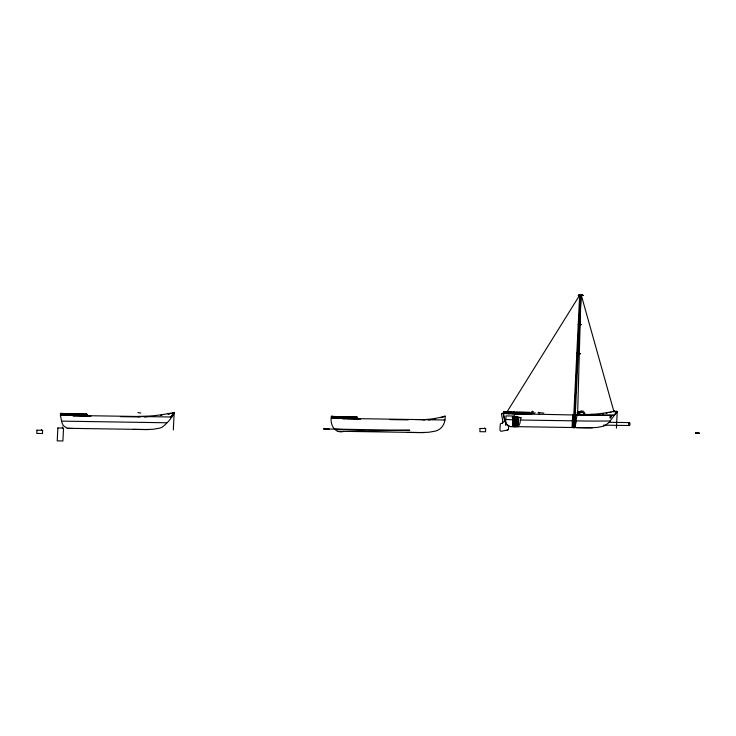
<?xml version="1.0" encoding="UTF-8"?>
<svg xmlns="http://www.w3.org/2000/svg" width="736" height="736" viewBox="0 0 736 736"><rect width="100%" height="100%" fill="white"/><g stroke="black" fill="none" stroke-linecap="round" stroke-linejoin="round"><path stroke-width="1.1" d="M535.063 412.602L534.262 413.66M514.657 416.401L515.522 416.484M577.889 414.23L577.613 414.644L580.87 298.172M41.501 430.275L41.538 429.594M62.385 415.067L62.45 413.779L62.385 415.067L64.06 415.159L64.124 413.871L64.124 415.122L60.343 414.957L61.815 422.427L63.397 425.758L67.243 428.297L72.781 428.472M60.407 413.669L64.188 413.834M64.777 415.481L61.346 414.966M61.741 415.03L62.201 413.724L62.137 415.012L60.343 414.957M62.404 428.039L62.459 427.009M64.768 413.908L64.704 415.196L66.792 415.27L64.768 415.159C63.581 413.089 68.144 413.273 66.718 415.306M67.372 415.343L67.436 414.009L68.43 414.064L68.356 415.389L67.381 415.306M69 415.417L69.018 414.092L69.984 414.175L69.929 415.463L68.954 415.38L69.018 414.092M69.948 414.129L69.929 415.463M70.527 414.156L70.564 415.49L70.527 414.156L71.502 414.23L71.438 415.527M71.907 415.5L71.972 414.212C73.904 413.512 72.312 417.349 72.79 414.239M72.073 415.546L71.972 414.212M73.287 415.546L73.352 414.248L74.336 414.322L74.272 415.61L73.287 415.546L74.272 415.61M73.508 415.592L73.352 414.248M74.051 415.564L74.336 414.322M74.584 415.573L74.649 414.285C76.94 413.908 74.069 416.493 75.284 415.592M74.87 415.628L74.649 414.285M75.826 415.601L75.891 414.313L86.811 414.524L87.961 415.831L76.139 415.647L75.891 414.313M173.319 429.944L174.147 413.163L173.061 413.154A34.169 29.918 -80.8 0 0 169.887 413.365L166.851 413.844A204.139 178.728 -80.8 0 1 149.988 416.024L137.595 416.475L140.668 416.962M334.172 416.438L331.375 416.309C329.7 424.056 334.457 433.973 343.694 431.443M334.08 418.379L332.102 418.25L332.194 416.318M332.433 417.993C331.807 414.708 333.666 420.771 333.859 416.742L332.497 416.705M333.675 418.066L333.859 416.742M335.57 418.14L334.31 418.103L334.457 416.778L335.634 416.843L335.57 418.14L335.634 416.843M336.122 418.204C337.474 414.11 336.987 421.102 336.232 416.88M338.937 418.352L338.992 417.018L337.944 416.972L337.879 418.296L338.928 418.306M339.59 417.045C338.514 418.775 341.486 419.06 340.63 417.128L339.646 417.091M340.52 418.379L340.63 417.128M341.099 418.407L341.164 417.11L342.212 417.192L342.148 418.48L342.212 417.192M341.21 418.453L341.164 417.11M342.617 418.462L342.672 417.174L343.73 417.248L343.666 418.536L342.617 418.462L343.666 418.536M342.783 418.508L342.672 417.174M343.5 418.49L343.73 417.248M344.052 418.508L344.117 417.211L345.175 417.284L345.11 418.572L344.052 418.508L345.11 418.572M344.282 418.554L344.117 417.211M344.89 418.526L345.175 417.284M345.432 418.536L345.488 417.248C347.797 417.146 345.046 420.357 345.488 417.248M346.748 418.554L346.812 417.284L357.043 417.487L357.834 418.766L347.061 418.6L346.812 417.284M415.417 419.538L422.85 419.658A117.282 102.681 -80.8 0 0 445.068 416.144C445.63 421.829 442.971 427.966 437.561 430.312A25.208 22.071 -80.8 0 1 435.335 431.13L428.656 432.271L420.624 432.575A155.14 9.467 2.8 0 1 407.358 432.418M484.582 428.527L484.61 427.846M518.724 412.243L530.021 412.464L531.742 414.423L503.424 413.209L504.887 420.688L507.187 424.874L510.315 426.558L515.862 426.733L516.598 425.905M503.488 411.921L507.27 412.096L507.141 413.42L503.424 413.209M505.531 425.261L505.991 415.904L514.519 416.042M506.276 412.638L506.681 413.641M506.34 413.577L506.276 412.822M507.785 413.457C508.033 410.099 507.086 415.546 509.873 413.531L509.938 412.243L509.873 413.531M501.446 413.844L502.927 421.728A1.224 1.067 -80.8 0 1 502.108 423.218L501.023 423.531A1.104 0.966 -80.8 0 0 500.241 424.562L499.956 429.631A1.619 1.417 -80.8 0 0 501.29 431.268L507.325 430.054A1.297 1.132 -80.8 0 0 508.521 428.784L508.576 426.751M510.444 413.595L510.517 412.27L511.502 412.316L511.437 413.65L510.453 413.558M512.366 417.689L512.394 417.036C514.804 416.852 514.39 417.018 512.366 417.689L512.983 417.781L512.56 426.365L513.627 425.831L514.906 422.372M513.001 413.724L513.029 412.39L512.1 412.344L512.035 413.641L512.964 413.678M513.608 412.408L513.544 413.706L514.519 413.779C515.881 412.022 512.228 412.427 514.584 412.491M513.13 426.466L513.553 417.79M516.442 416.714L513.82 416.374L514.059 418.894M513.774 418.839L516.543 418.894L516.644 416.76L513.82 416.374M513.857 416.861L514.022 417.744M514.482 412.445L514.519 413.779M514.363 416.99L514.326 416.282M516.157 424.433L515.145 426.374L514.252 426.622L514.63 418.913M514.988 413.761L515.053 412.464L516.028 412.537L515.964 413.834L514.988 413.761L515.053 412.464M514.823 426.687L515.2 418.931M515.826 418.876L516.543 418.894M515.899 418.812L516.028 416.668M516.368 413.798L516.424 412.51L517.417 412.583L517.353 413.871L516.368 413.798L516.424 412.51M515.899 426.733L516.276 418.867M517.04 417.156C515.964 416.162 517.472 419.097 516.295 416.898M516.92 417.008L516.47 426.742L517.831 424.46M517.666 413.834L517.73 412.546C519.864 412.491 517.307 415.61 517.73 412.546M516.801 417.146L516.01 417.054L518.015 417.128L517.601 426.76L518.3 425.932M517.988 417.772L518.604 417.873L518.172 426.77L519.846 423.55L520.978 417.606L518.015 417.128M518.908 413.862L518.972 412.565L529.892 412.786L531.042 414.092L519.22 413.908L518.972 412.565M583.022 295.237L578.68 295.228C589.573 294.998 575.405 296.378 578.754 295.246M579.674 295.053L573.188 427.533L573.924 427.634M580.391 295.062L573.804 427.625L574.163 427.294L573.657 427.285L574.669 427.303M574.89 422.786L574.834 424.074M574.448 427.303L574.512 426.015M574.604 424.074L574.669 422.786M581.118 295.072L574.632 427.552L573.648 427.579M574.752 427.552L575.469 414.662M574.448 425.997L574.936 425.942L574.742 427.285M574.982 422.712L574.917 424M575.055 420.836L575.258 419.52M575.147 417.625L575.12 416.318M579.655 353.795C576.095 353.372 584.826 353.924 576.822 353.225L580.281 353.786L579.536 353.768M579.94 324.585L580.419 324.604M582.093 295.09L581.1 296.396L582.084 295.283L583.013 295.43M579.526 324.392L580.934 324.622L578.248 324.19M577.162 414.506L577.64 414.975L577.318 414.478M577.981 413.025C578.33 410.035 579.775 414.994 577.493 413.917C575.718 410.154 583.28 412.528 584.826 413.282M613.677 411.387L609.932 412.105A204.139 178.728 -80.8 0 1 593.06 414.285L580.676 414.727L587.024 415.26A161.368 9.853 2.8 0 0 594.228 415.325L601.018 415.352A140.088 8.556 2.8 0 0 607.412 415.343L614.293 415.251L617.228 411.424L616.142 411.406A34.178 29.918 -80.8 0 0 614.026 411.516L613.778 410.605L613.99 411.24M613.842 411.525L613.778 410.605M616.4 428.196L617.228 411.424L616.014 411.452A36.644 25.889 -83.7 0 0 615.14 411.525A37.012 26.156 -83.7 0 0 613.64 411.737L613.272 411.801M577.944 414.644C575.46 415.748 577.116 423.77 574.512 426.797M585.065 414.101L584.78 414.754M501.474 413.733L502.982 413.108M579.471 295.495L506.276 413.098M581.32 295.697L580.686 295.32M578.901 413.034L577.944 414.064M506.432 413.384L506.313 412.878M591.661 414.644L592.029 414.156L592.342 414.754M510.508 412.307L511.502 412.316M518.144 423.522L518.429 422.455M513.654 424.359L512.56 426.365M576.996 415.122L577.567 414.184M515.218 425.215L514.252 426.622M577.355 414.865L577.898 414.81M170.274 417.008L171.212 416.99C177.036 405.38 174.386 418.177 161.984 427.276A23.166 20.286 -80.8 0 1 159.878 428.094L153.52 429.244L145.894 429.548A140.263 8.565 2.8 0 1 133.299 429.41M174.101 413.163L172.058 413.264A36.644 25.889 -83.7 0 1 172.942 413.19L174.101 413.163L171.212 416.99L61.327 415.297M573.022 427.276L572.056 427.515L572.691 414.607L614.302 415.251L617.21 411.424L609.178 422.298L605.066 425.537A23.166 20.286 -80.8 0 1 602.959 426.346L596.602 427.506L588.975 427.809A140.263 8.565 2.8 0 1 576.38 427.671M583.593 413.246L584.697 413.163M538.08 412.537L543.858 413.108M445.068 416.144L443.33 416.935M505.531 412.031L505.531 413.292M583.749 413.117C584.853 412.491 574.715 410.412 577.696 414.028M580.916 324.41L578.238 324.383M442.842 417.11L441.039 417.698M574.862 427.588L574.476 427.607M167.992 414.028L170.55 413.476A37.012 26.156 -83.7 0 1 171.148 413.374M611.073 412.289L609.61 412.62M168.535 413.899L170.55 413.476M434.746 419.124L435.5 418.977M606.096 413.319L607.255 413.098M160.466 415.49L161.865 415.251M602.572 413.89L603.548 413.742M614.017 411.599L613.833 410.66M581.081 295.32L578.689 295.035M428.444 419.906L430.183 419.759M595.691 414.708L584.816 415.224M615.14 411.525L616.179 411.442M166.686 422.777L61.456 421.121M610.116 421.01L593.299 421.093A160.338 9.789 2.8 0 1 578.938 420.928L576.279 420.891M444.102 420.044L444.884 419.998L332.102 418.25M147.228 416.815L144.228 416.926M516.488 416.944L516.01 416.926L516.525 416.916M580.906 324.604L579.968 324.364M579.388 353.62L579.775 353.749M698.252 433.072L699.191 433.164L695.695 433.035L696.541 433.127M696.035 433.09L695.575 433.026L699.044 433.136M698.841 433.145L699.007 433.136M580.272 324.41L579.876 324.613M579.398 353.528L579.545 353.666M579.241 353.712L579.618 353.768M587.024 415.26L504.408 413.549M578.257 353.446L576.812 353.418L578.744 353.731M530.021 412.464L516.166 412.178M513.332 416.88L514.087 416.88M520.978 417.606L515.991 417.505M516.286 417.744L518.604 417.873M346.546 416.944L356.896 417.11L358.414 419.115L360.686 419.143M357.199 417.156L345.248 416.926M520.076 420.017L572.875 420.836M574.154 420.836L574.761 420.845M90.942 416.199L88.67 416.162L86.636 414.156L74.4 413.954M75.937 414.028L86.94 414.202M609.224 422.289L629.39 422.602A1.472 0.708 -89.1 0 1 629.887 424.902A1.472 0.708 -89.1 0 1 628.673 424.7A1.472 0.708 -89.1 0 1 629.39 422.602M358.414 419.115L342.314 418.775M390.154 419.603L408.287 419.879M138.975 416.944L120.557 416.659M88.67 416.162L72.993 415.858M603.483 425.132L629.243 425.537M510.315 426.558L592.443 427.828M337.888 431.259L424.286 432.593M67.243 428.297L149.371 429.566M329.213 429.106L323.408 428.922L392.877 430.091A155.14 9.467 2.8 0 0 406.143 430.238L409.805 430.256L366.546 430.882L334.604 429.097M517.73 412.261L513.332 412.077M343.859 416.889L345.497 416.972M74.658 414.009L71.705 413.88M342.406 416.834L344.052 416.935M73.278 413.972L60.426 413.338M72.137 414.258L72.947 414.285M340.888 416.778L342.544 416.88M514.915 412.178L503.507 411.599M70.472 415.444L71.337 415.481M340.97 416.824L334.07 416.475M512.79 419.824L504.537 419.382M68.752 413.788L70.325 413.862M69.064 414.129L69.984 414.175M339.333 416.751L335.883 416.576M510.204 411.967L511.833 412.05M336.186 416.916L337.3 416.972M507.84 412.16L509.938 412.243M332.562 417.956L333.794 418.039M331.375 416.309L332.194 416.355M574.117 414.653L577.631 415.132M538.715 412.28L539.543 413.062L539.056 414.221A1.04 0.911 -80.8 0 1 538.596 414.359M580.87 410.863L583.933 411.35M578.395 413.926L583.538 414.764M578.202 414.028L582.185 414.644M580.676 414.727L583.749 415.224M578.174 415.132L577.88 414.294M529.892 412.786L531.042 414.092M516.341 416.493L515.789 416.41L516.644 416.76M513.756 416.567L514.372 416.668M516.902 417.846L518.429 418.094M504.436 419.824L504.464 419.833A10.304 9.016 -80.8 0 0 505.614 422.988M502.9 421.719L502.927 421.728A1.224 1.067 -80.8 0 1 502.081 423.218L502.108 423.218M508.346 426.08L508.585 426.65M508.493 428.775L508.521 428.784A1.297 1.132 -80.8 0 1 507.297 430.054L507.325 430.054M422.74 419.658L424.525 419.943M357.043 417.487L357.834 418.766M137.788 412.602L140.852 413.089M86.811 414.524L87.961 415.831M578.036 411.985L578.873 412.758M517.417 412.583L517.353 413.871M516.028 412.537L515.964 413.834M529.718 412.408L531.438 414.377M86.636 414.156L88.357 416.116M503.056 413.2L504.464 419.833M356.896 417.11L358.11 419.06M505.586 422.979L505.954 423.55A10.304 9.016 -80.8 0 0 508.134 425.877M581.412 295.651L613.778 411.065M36.956 430.201L36.8 433.43L42.476 433.513L42.642 430.284L36.956 430.201M57.859 427.966L57.233 440.873L62.91 440.965L63.544 428.058L57.859 427.966M480.038 428.462L479.881 431.682L485.558 431.774L485.714 428.545L480.038 428.462M504.887 412.004L505.218 413.273L504.887 412.004M611.312 416.622L610.227 418.269L609.84 416.815L611.312 416.622M532.652 413.328L531.558 412.307A1.04 0.911 -80.8 0 1 532.441 411.286A1.04 0.911 -80.8 0 1 533.379 412.151A1.04 0.911 -80.8 0 1 532.652 413.328"/></g></svg>
